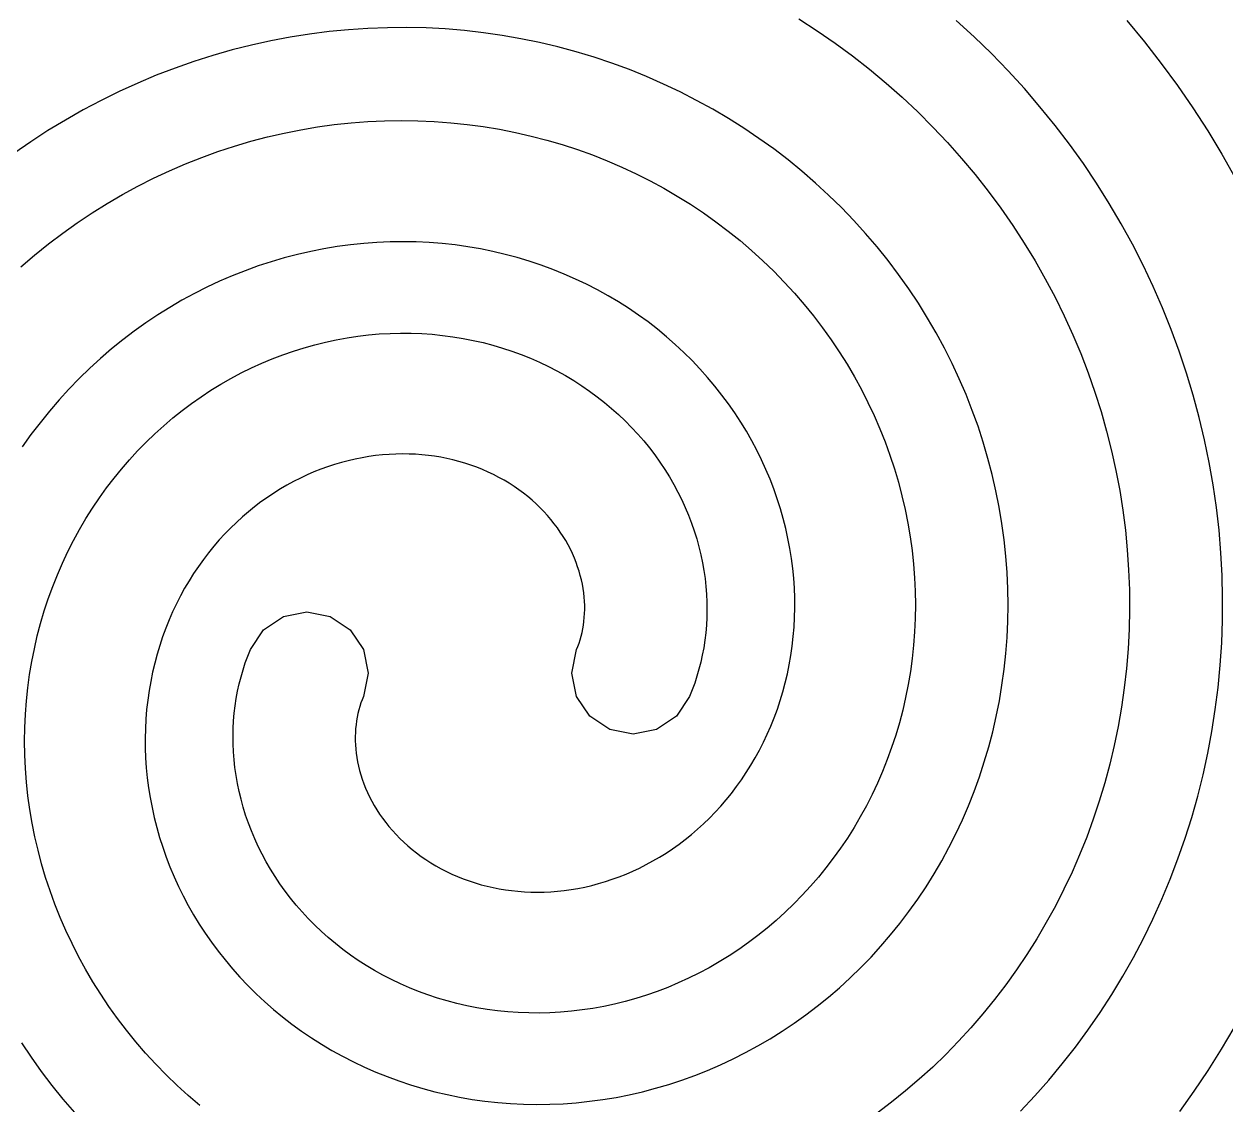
# Model space of a CAD drawing. Header units: metres. Extents: x -75 to 75, y -75 to 75.
# Drawn here: x -21.9 to 37.1, y -21.2 to 31.8 of the extents above; entities that cross this region are included whole.
import ezdxf

# ---------------------------------------------------------------- set-up
doc = ezdxf.new("R2010")
doc.units = ezdxf.units.M

msp = doc.modelspace()

# ---------------------------------------------------------------- linework, layer by layer
for p, q in [((16.1305, 32.072), (17.0273, 31.4914)), ((24.7217, 31.191), (23.8452, 31.9908)), ((32.2145, 31.9904), (33.0763, 30.9523)), ((-7.86876, 31.3269), (-8.82187, 31.1759)), ((-6.91447, 31.4488), (-7.86876, 31.3269)), ((-5.95988, 31.5419), (-6.91447, 31.4488)), ((-5.00589, 31.606), (-5.95988, 31.5419)), ((-4.05336, 31.6414), (-5.00589, 31.606)), ((-3.10313, 31.6482), (-4.05336, 31.6414)), ((-2.15608, 31.6266), (-3.10313, 31.6482)), ((-1.21304, 31.5767), (-2.15608, 31.6266)), ((-0.274872, 31.4988), (-1.21304, 31.5767)), ((0.657578, 31.3931), (-0.274872, 31.4988)), ((1.58356, 31.2599), (0.657578, 31.3931)), ((2.5022, 31.0995), (1.58356, 31.2599)), ((17.0273, 31.4914), (17.9039, 30.8859)), ((-10.721, 30.7867), (-11.6653, 30.5485)), ((-9.77293, 30.9958), (-10.721, 30.7867)), ((-8.82187, 31.1759), (-9.77293, 30.9958)), ((3.41273, 30.9122), (2.5022, 31.0995)), ((4.31436, 30.6983), (3.41273, 30.9122)), ((5.20631, 30.4582), (4.31436, 30.6983)), ((17.9039, 30.8859), (18.7596, 30.2562)), ((25.5717, 30.3674), (24.7217, 31.191)), ((33.0763, 30.9523), (33.905, 29.8913)), ((-12.6049, 30.2813), (-13.5388, 29.9852)), ((-11.6653, 30.5485), (-12.6049, 30.2813)), ((6.08784, 30.1923), (5.20631, 30.4582)), ((6.95819, 29.9011), (6.08784, 30.1923)), ((18.7596, 30.2562), (19.5938, 29.6029)), ((26.3947, 29.5208), (25.5717, 30.3674)), ((-14.4662, 29.6602), (-15.3863, 29.3065)), ((-13.5388, 29.9852), (-14.4662, 29.6602)), ((7.81664, 29.5848), (6.95819, 29.9011)), ((8.66246, 29.244), (7.81664, 29.5848)), ((19.5938, 29.6029), (20.4057, 28.9269)), ((27.19, 28.6523), (26.3947, 29.5208)), ((33.905, 29.8913), (34.6999, 28.8084)), ((-16.298, 28.9243), (-17.2005, 28.5137)), ((-15.3863, 29.3065), (-16.298, 28.9243)), ((9.49498, 28.8791), (8.66246, 29.244)), ((20.4057, 28.9269), (21.1948, 28.2289)), ((-17.2005, 28.5137), (-18.093, 28.0749)), ((10.3135, 28.4907), (9.49498, 28.8791)), ((11.1174, 28.0792), (10.3135, 28.4907)), ((27.9571, 27.7626), (27.19, 28.6523)), ((34.6999, 28.8084), (35.4605, 27.7048)), ((-18.093, 28.0749), (-18.9746, 27.6082)), ((11.9059, 27.6452), (11.1174, 28.0792)), ((21.1948, 28.2289), (21.9606, 27.5095)), ((28.6954, 26.8526), (27.9571, 27.7626)), ((-18.9746, 27.6082), (-19.8443, 27.1139)), ((12.6785, 27.1892), (11.9059, 27.6452)), ((13.4346, 26.7118), (12.6785, 27.1892)), ((21.9606, 27.5095), (22.7023, 26.7697)), ((35.4605, 27.7048), (36.1862, 26.5814)), ((-20.7014, 26.5921), (-21.5449, 26.0433)), ((-19.8443, 27.1139), (-20.7014, 26.5921)), ((-9.11591, 26.4745), (-8.29675, 26.6378)), ((-8.29675, 26.6378), (-7.47597, 26.7759)), ((-7.47597, 26.7759), (-6.65431, 26.8888)), ((-6.65431, 26.8888), (-5.83255, 26.9767)), ((-5.83255, 26.9767), (-5.01147, 27.0395)), ((-5.01147, 27.0395), (-4.1918, 27.0775)), ((-4.1918, 27.0775), (-3.37431, 27.0907)), ((-3.37431, 27.0907), (-2.55974, 27.0793)), ((-2.55974, 27.0793), (-1.74883, 27.0435)), ((-1.74883, 27.0435), (-0.942276, 26.9836)), ((-0.942276, 26.9836), (-0.140839, 26.8996)), ((-0.140839, 26.8996), (0.65477, 26.792)), ((0.65477, 26.792), (1.44389, 26.6609)), ((1.44389, 26.6609), (2.22583, 26.5067)), ((14.1736, 26.2135), (13.4346, 26.7118)), ((22.7023, 26.7697), (23.4196, 26.0101)), ((29.4043, 25.9234), (28.6954, 26.8526)), ((36.1862, 26.5814), (36.8765, 25.4394)), ((-21.5449, 26.0433), (-22.3741, 25.4678)), ((-11.5557, 25.8332), (-10.7462, 26.0722)), ((-10.7462, 26.0722), (-9.93263, 26.286)), ((-9.93263, 26.286), (-9.11591, 26.4745)), ((2.22583, 26.5067), (2.99988, 26.3297)), ((2.99988, 26.3297), (3.7654, 26.1301)), ((3.7654, 26.1301), (4.52173, 25.9084)), ((14.8949, 25.695), (14.1736, 26.2135)), ((23.4196, 26.0101), (24.1118, 25.2316)), ((-13.1598, 25.2798), (-12.3605, 25.569)), ((-12.3605, 25.569), (-11.5557, 25.8332)), ((4.52173, 25.9084), (5.26823, 25.6649)), ((5.26823, 25.6649), (6.00429, 25.4)), ((6.00429, 25.4), (6.72929, 25.1141)), ((15.5979, 25.1568), (14.8949, 25.695)), ((30.0835, 24.9758), (29.4043, 25.9234)), ((36.8765, 25.4394), (37.531, 24.2799)), ((-14.7386, 24.6264), (-13.9528, 24.9656)), ((-13.9528, 24.9656), (-13.1598, 25.2798)), ((6.72929, 25.1141), (7.44263, 24.8076)), ((7.44263, 24.8076), (8.14374, 24.481)), ((16.2821, 24.5996), (15.5979, 25.1568)), ((24.1118, 25.2316), (24.7785, 24.4349)), ((30.7324, 24.0108), (30.0835, 24.9758)), ((-16.2859, 23.8742), (-15.5166, 24.2626)), ((-15.5166, 24.2626), (-14.7386, 24.6264)), ((8.14374, 24.481), (8.83205, 24.1347)), ((16.9471, 24.024), (16.2821, 24.5996)), ((24.7785, 24.4349), (25.4192, 23.621)), ((-17.0458, 23.4615), (-16.2859, 23.8742)), ((8.83205, 24.1347), (9.507, 23.7692)), ((9.507, 23.7692), (10.1681, 23.385)), ((17.5923, 23.4308), (16.9471, 24.024)), ((25.4192, 23.621), (26.0336, 22.7906)), ((31.3506, 23.0293), (30.7324, 24.0108)), ((-18.5341, 22.5638), (-17.7954, 23.0246)), ((-17.7954, 23.0246), (-17.0458, 23.4615)), ((10.1681, 23.385), (10.8148, 22.9826)), ((18.2173, 22.8204), (17.5923, 23.4308)), ((31.9377, 22.0323), (31.3506, 23.0293)), ((-19.2611, 22.0794), (-18.5341, 22.5638)), ((10.8148, 22.9826), (11.4466, 22.5625)), ((11.4466, 22.5625), (12.063, 22.1252)), ((18.8216, 22.1936), (18.2173, 22.8204)), ((26.0336, 22.7906), (26.621, 21.9447)), ((-19.9756, 21.5717), (-19.2611, 22.0794)), ((12.063, 22.1252), (12.6636, 21.6712)), ((19.4048, 21.5512), (18.8216, 22.1936)), ((26.621, 21.9447), (27.1813, 21.084)), ((32.4933, 21.0208), (31.9377, 22.0323)), ((-20.6768, 21.0409), (-19.9756, 21.5717)), ((12.6636, 21.6712), (13.248, 21.2012)), ((19.9665, 20.8937), (19.4048, 21.5512)), ((-21.3641, 20.4874), (-20.6768, 21.0409)), ((-7.81178, 20.6733), (-8.45975, 20.5249)), ((-7.16249, 20.8014), (-7.81178, 20.6733)), ((-6.5125, 20.9093), (-7.16249, 20.8014)), ((-5.86244, 20.9969), (-6.5125, 20.9093)), ((-5.21294, 21.0645), (-5.86244, 20.9969)), ((-4.56461, 21.1122), (-5.21294, 21.0645)), ((-3.91806, 21.14), (-4.56461, 21.1122)), ((-3.2739, 21.1481), (-3.91806, 21.14)), ((-2.63271, 21.1367), (-3.2739, 21.1481)), ((-1.99509, 21.1059), (-2.63271, 21.1367)), ((-1.36162, 21.056), (-1.99509, 21.1059)), ((-0.73288, 20.9872), (-1.36162, 21.056)), ((-0.109421, 20.8997), (-0.73288, 20.9872)), ((0.508179, 20.7938), (-0.109421, 20.8997)), ((1.11943, 20.6697), (0.508179, 20.7938)), ((1.72375, 20.5277), (1.11943, 20.6697)), ((13.248, 21.2012), (13.8156, 20.7157)), ((13.8156, 20.7157), (14.3662, 20.2152)), ((20.5063, 20.222), (19.9665, 20.8937)), ((27.1813, 21.084), (27.7141, 20.2094)), ((33.0171, 19.9958), (32.4933, 21.0208)), ((-22.0367, 19.9117), (-21.3641, 20.4874)), ((-9.74918, 20.1671), (-10.3893, 19.9577)), ((-9.10576, 20.3562), (-9.74918, 20.1671)), ((-8.45975, 20.5249), (-9.10576, 20.3562)), ((2.32066, 20.3682), (1.72375, 20.5277)), ((2.90962, 20.1914), (2.32066, 20.3682)), ((3.49016, 19.9977), (2.90962, 20.1914)), ((14.3662, 20.2152), (14.8992, 19.7003)), ((21.024, 19.5367), (20.5063, 20.222)), ((27.7141, 20.2094), (28.2189, 19.3219)), ((-11.6574, 19.4781), (-12.284, 19.2079)), ((-11.0256, 19.728), (-11.6574, 19.4781)), ((-10.3893, 19.9577), (-11.0256, 19.728)), ((4.06177, 19.7874), (3.49016, 19.9977)), ((4.62399, 19.5609), (4.06177, 19.7874)), ((5.17638, 19.3185), (4.62399, 19.5609)), ((14.8992, 19.7003), (15.4144, 19.1717)), ((21.5191, 18.8385), (21.024, 19.5367)), ((33.5087, 18.9583), (33.0171, 19.9958)), ((-12.9047, 18.9176), (-13.5191, 18.6074)), ((-12.284, 19.2079), (-12.9047, 18.9176)), ((5.71846, 19.0607), (5.17638, 19.3185)), ((6.24985, 18.7877), (5.71846, 19.0607)), ((15.4144, 19.1717), (15.9115, 18.6299)), ((28.2189, 19.3219), (28.6955, 18.4222)), ((33.9679, 17.9092), (33.5087, 18.9583)), ((-14.1263, 18.2773), (-14.7257, 17.9274)), ((-13.5191, 18.6074), (-14.1263, 18.2773)), ((6.7701, 18.5002), (6.24985, 18.7877)), ((7.27881, 18.1983), (6.7701, 18.5002)), ((15.9115, 18.6299), (16.39, 18.0756)), ((21.9913, 18.1282), (21.5191, 18.8385)), ((28.6955, 18.4222), (29.1437, 17.5113)), ((-14.7257, 17.9274), (-15.3168, 17.558)), ((7.7756, 17.8827), (7.27881, 18.1983)), ((8.26012, 17.5536), (7.7756, 17.8827)), ((16.39, 18.0756), (16.8497, 17.5094)), ((22.4404, 17.4066), (21.9913, 18.1282)), ((34.3945, 16.8497), (33.9679, 17.9092)), ((-15.8989, 17.1693), (-16.4714, 16.7614)), ((-15.3168, 17.558), (-15.8989, 17.1693)), ((8.73198, 17.2117), (8.26012, 17.5536)), ((9.19087, 16.8573), (8.73198, 17.2117)), ((16.8497, 17.5094), (17.2902, 16.9318)), ((22.8661, 16.6743), (22.4404, 17.4066)), ((29.1437, 17.5113), (29.5631, 16.5901)), ((-16.4714, 16.7614), (-17.0335, 16.3346)), ((-6.02887, 16.4386), (-5.50076, 16.5177)), ((-5.50076, 16.5177), (-4.9733, 16.5799)), ((-4.9733, 16.5799), (-4.44702, 16.6255)), ((-4.44702, 16.6255), (-3.92244, 16.6545)), ((-3.92244, 16.6545), (-3.40009, 16.6671)), ((-3.40009, 16.6671), (-2.88045, 16.6635)), ((-2.88045, 16.6635), (-2.36404, 16.6438)), ((-2.36404, 16.6438), (-1.85136, 16.6082)), ((-1.85136, 16.6082), (-1.3429, 16.557)), ((-1.3429, 16.557), (-0.839111, 16.4902)), ((9.63647, 16.4908), (9.19087, 16.8573)), ((17.2902, 16.9318), (17.7114, 16.3436)), ((23.2682, 15.9321), (22.8661, 16.6743)), ((29.5631, 16.5901), (29.9537, 15.6594)), ((34.7881, 15.7806), (34.3945, 16.8497)), ((-17.0335, 16.3346), (-17.5848, 15.8891)), ((-8.66034, 15.7891), (-8.13707, 15.9531)), ((-8.13707, 15.9531), (-7.61174, 16.1)), ((-7.61174, 16.1), (-7.0849, 16.2299)), ((-7.0849, 16.2299), (-6.5571, 16.3427)), ((-6.5571, 16.3427), (-6.02887, 16.4386)), ((-0.839111, 16.4902), (-0.340469, 16.4083)), ((-0.340469, 16.4083), (0.152542, 16.3114)), ((0.152542, 16.3114), (0.639511, 16.1997)), ((0.639511, 16.1997), (1.12, 16.0736)), ((1.12, 16.0736), (1.59355, 15.9333)), ((1.59355, 15.9333), (2.05977, 15.7792)), ((10.0685, 16.1129), (9.63647, 16.4908)), ((10.4866, 15.7239), (10.0685, 16.1129)), ((17.7114, 16.3436), (18.113, 15.7454)), ((23.6464, 15.1807), (23.2682, 15.9321)), ((-18.1246, 15.4252), (-18.6523, 14.9433)), ((-17.5848, 15.8891), (-18.1246, 15.4252)), ((-10.2122, 15.1947), (-9.69849, 15.4099)), ((-9.69849, 15.4099), (-9.181, 15.608)), ((-9.181, 15.608), (-8.66034, 15.7891)), ((2.05977, 15.7792), (2.51826, 15.6116)), ((2.51826, 15.6116), (2.96863, 15.4307)), ((2.96863, 15.4307), (3.41048, 15.2369)), ((10.8905, 15.3244), (10.4866, 15.7239)), ((18.113, 15.7454), (18.4948, 15.1378)), ((29.9537, 15.6594), (30.3151, 14.7202)), ((35.1487, 14.703), (34.7881, 15.7806)), ((-18.6523, 14.9433), (-19.1673, 14.4436)), ((-11.2264, 14.7135), (-10.7217, 14.9626)), ((-10.7217, 14.9626), (-10.2122, 15.1947)), ((3.41048, 15.2369), (3.84346, 15.0305)), ((3.84346, 15.0305), (4.26723, 14.812)), ((4.26723, 14.812), (4.68141, 14.5817)), ((11.28, 14.9148), (10.8905, 15.3244)), ((11.6548, 14.4957), (11.28, 14.9148)), ((18.4948, 15.1378), (18.8565, 14.5215)), ((24.0007, 14.4211), (23.6464, 15.1807)), ((-19.1673, 14.4436), (-19.6689, 13.9264)), ((-12.7057, 13.8657), (-12.2189, 14.165)), ((-12.2189, 14.165), (-11.7256, 14.4476)), ((-11.7256, 14.4476), (-11.2264, 14.7135)), ((4.68141, 14.5817), (5.08572, 14.3399)), ((5.08572, 14.3399), (5.47983, 14.087)), ((12.0148, 14.0675), (11.6548, 14.4957)), ((18.8565, 14.5215), (19.198, 13.897)), ((24.3307, 13.6538), (24.0007, 14.4211)), ((30.3151, 14.7202), (30.6472, 13.7734)), ((35.476, 13.618), (35.1487, 14.703)), ((-19.6689, 13.9264), (-20.1567, 13.3921)), ((-13.1854, 13.55), (-12.7057, 13.8657)), ((5.47983, 14.087), (5.86342, 13.8235)), ((5.86342, 13.8235), (6.23624, 13.5496)), ((12.3587, 13.632), (12.0148, 14.0675)), ((12.6814, 13.1967), (12.3587, 13.632)), ((19.198, 13.897), (19.5191, 13.2652)), ((24.6365, 12.8796), (24.3307, 13.6538)), ((30.6472, 13.7734), (30.95, 12.8199)), ((35.7701, 12.5265), (35.476, 13.618)), ((-20.1567, 13.3921), (-20.63, 12.841)), ((-14.1214, 12.8697), (-13.6575, 13.2179)), ((-13.6575, 13.2179), (-13.1854, 13.55)), ((6.23624, 13.5496), (6.59799, 13.2659)), ((6.59799, 13.2659), (6.94846, 12.9728)), ((6.94846, 12.9728), (7.28735, 12.6706)), ((12.9885, 12.7553), (12.6814, 13.1967)), ((19.5191, 13.2652), (19.8197, 12.6265)), ((-20.63, 12.841), (-21.0883, 12.2737)), ((-15.0227, 12.1257), (-14.5767, 12.5056)), ((-14.5767, 12.5056), (-14.1214, 12.8697)), ((7.28735, 12.6706), (7.61449, 12.3598)), ((13.2811, 12.3066), (12.9885, 12.7553)), ((19.8197, 12.6265), (20.0997, 11.9818)), ((24.9177, 12.0994), (24.6365, 12.8796)), ((30.95, 12.8199), (31.2232, 11.8606)), ((36.0306, 11.4296), (35.7701, 12.5265)), ((-21.0883, 12.2737), (-21.531, 11.6904)), ((-15.459, 11.7302), (-15.0227, 12.1257)), ((7.61449, 12.3598), (7.92963, 12.0409)), ((7.92963, 12.0409), (8.23259, 11.7142)), ((13.5586, 11.852), (13.2811, 12.3066)), ((13.8208, 11.3917), (13.5586, 11.852)), ((20.0997, 11.9818), (20.3589, 11.3316)), ((25.1745, 11.3139), (24.9177, 12.0994)), ((31.2232, 11.8606), (31.4668, 10.8963)), ((-21.531, 11.6904), (-21.9576, 11.0916)), ((-16.2999, 10.8941), (-15.8848, 11.3197)), ((-15.8848, 11.3197), (-15.459, 11.7302)), ((8.23259, 11.7142), (8.52319, 11.3802)), ((8.52319, 11.3802), (8.80127, 11.0393)), ((14.0675, 10.927), (13.8208, 11.3917)), ((20.3589, 11.3316), (20.5973, 10.6766)), ((25.4067, 10.5238), (25.1745, 11.3139)), ((36.2576, 10.3283), (36.0306, 11.4296)), ((-16.7036, 10.4538), (-16.2999, 10.8941)), ((-4.96049, 10.6142), (-5.29567, 10.5577)), ((-4.62654, 10.6603), (-4.96049, 10.6142)), ((-4.29442, 10.696), (-4.62654, 10.6603)), ((-3.96443, 10.7215), (-4.29442, 10.696)), ((-3.63655, 10.7369), (-3.96443, 10.7215)), ((-3.3111, 10.7424), (-3.63655, 10.7369)), ((-2.98895, 10.7381), (-3.3111, 10.7424)), ((-2.66978, 10.7243), (-2.98895, 10.7381)), ((-2.35455, 10.7011), (-2.66978, 10.7243)), ((-2.0426, 10.6687), (-2.35455, 10.7011)), ((-1.73468, 10.6273), (-2.0426, 10.6687)), ((-1.43153, 10.5773), (-1.73468, 10.6273)), ((8.80127, 11.0393), (9.06668, 10.692)), ((9.06668, 10.692), (9.31929, 10.3388)), ((14.2992, 10.457), (14.0675, 10.927)), ((20.5973, 10.6766), (20.8149, 10.0175)), ((31.4668, 10.8963), (31.6808, 9.92815)), ((-17.0954, 9.99905), (-16.7036, 10.4538)), ((-6.98108, 10.1131), (-7.31758, 9.9912)), ((-6.6442, 10.2238), (-6.98108, 10.1131)), ((-6.30634, 10.3237), (-6.6442, 10.2238)), ((-5.96941, 10.4124), (-6.30634, 10.3237)), ((-5.63219, 10.4904), (-5.96941, 10.4124)), ((-5.29567, 10.5577), (-5.63219, 10.4904)), ((-1.13255, 10.5186), (-1.43153, 10.5773)), ((-0.838547, 10.4517), (-1.13255, 10.5186)), ((-0.549438, 10.3767), (-0.838547, 10.4517)), ((-0.252213, 10.2895), (-0.549438, 10.3767)), ((0.041473, 10.1931), (-0.252213, 10.2895)), ((0.329239, 10.0885), (0.041473, 10.1931)), ((0.61084, 9.97583), (0.329239, 10.0885)), ((9.31929, 10.3388), (9.55898, 9.98007)), ((14.5152, 9.98341), (14.2992, 10.457)), ((25.6142, 9.72992), (25.4067, 10.5238)), ((36.4511, 9.22356), (36.2576, 10.3283)), ((-17.8201, 9.0798), (-17.4552, 9.55644)), ((-17.4552, 9.55644), (-17.0954, 9.99905)), ((-8.31902, 9.55847), (-8.64877, 9.39188)), ((-7.98679, 9.71397), (-8.31902, 9.55847)), ((-7.65274, 9.85825), (-7.98679, 9.71397)), ((-7.31758, 9.9912), (-7.65274, 9.85825)), ((0.886063, 9.85542), (0.61084, 9.97583)), ((1.15471, 9.72757), (0.886063, 9.85542)), ((1.41655, 9.59253), (1.15471, 9.72757)), ((1.67143, 9.45059), (1.41655, 9.59253)), ((1.91917, 9.30208), (1.67143, 9.45059)), ((9.55898, 9.98007), (9.78563, 9.61629)), ((9.78563, 9.61629), (9.99916, 9.24791)), ((14.7158, 9.50632), (14.5152, 9.98341)), ((14.9011, 9.02579), (14.7158, 9.50632)), ((20.8149, 10.0175), (21.0115, 9.35493)), ((25.7971, 8.93304), (25.6142, 9.72992)), ((31.6808, 9.92815), (31.8651, 8.95686)), ((-18.1721, 8.58989), (-17.8201, 9.0798)), ((-9.30032, 9.0249), (-9.62144, 8.82449)), ((-8.97614, 9.21394), (-9.30032, 9.0249)), ((-8.64877, 9.39188), (-8.97614, 9.21394)), ((2.15959, 9.14726), (1.91917, 9.30208)), ((2.39255, 8.98645), (2.15959, 9.14726)), ((2.61789, 8.81995), (2.39255, 8.98645)), ((9.99916, 9.24791), (10.1995, 8.87538)), ((10.1995, 8.87538), (10.3866, 8.49918)), ((15.0706, 8.54337), (14.9011, 9.02579)), ((21.0115, 9.35493), (21.1873, 8.68954)), ((25.9553, 8.1339), (25.7971, 8.93304)), ((31.8651, 8.95686), (32.0197, 7.98341)), ((36.6111, 8.11647), (36.4511, 9.22356)), ((-18.5105, 8.08704), (-18.1721, 8.58989)), ((-10.2521, 8.3902), (-10.561, 8.15633)), ((-9.93904, 8.61276), (-10.2521, 8.3902)), ((-9.62144, 8.82449), (-9.93904, 8.61276)), ((2.83549, 8.64807), (2.61789, 8.81995)), ((3.04526, 8.47112), (2.83549, 8.64807)), ((3.24704, 8.28943), (3.04526, 8.47112)), ((3.44078, 8.10329), (3.24704, 8.28943)), ((10.3866, 8.49918), (10.5605, 8.11975)), ((15.2249, 8.05835), (15.0706, 8.54337)), ((21.1873, 8.68954), (21.3421, 8.02199)), ((-18.8351, 7.57164), (-18.5105, 8.08704)), ((-10.8651, 7.91136), (-11.1638, 7.65552)), ((-10.561, 8.15633), (-10.8651, 7.91136)), ((3.62637, 7.91302), (3.44078, 8.10329)), ((3.80374, 7.71896), (3.62637, 7.91302)), ((3.97285, 7.52141), (3.80374, 7.71896)), ((10.5605, 8.11975), (10.721, 7.73755)), ((10.721, 7.73755), (10.8682, 7.35301)), ((15.3637, 7.57228), (15.2249, 8.05835)), ((21.3421, 8.02199), (21.4761, 7.35292)), ((26.0889, 7.33327), (25.9553, 8.1339)), ((32.0197, 7.98341), (32.1448, 7.0087)), ((36.7375, 7.00806), (36.6111, 8.11647)), ((-19.1452, 7.04408), (-18.8351, 7.57164)), ((-11.7439, 7.1115), (-12.0246, 6.82353)), ((-11.4568, 7.38892), (-11.7439, 7.1115)), ((-11.1638, 7.65552), (-11.4568, 7.38892)), ((4.13364, 7.32069), (3.97285, 7.52141)), ((4.28607, 7.11713), (4.13364, 7.32069)), ((4.43011, 6.91103), (4.28607, 7.11713)), ((10.8682, 7.35301), (11.0022, 6.96663)), ((15.4872, 7.08449), (15.3637, 7.57228)), ((15.5954, 6.59618), (15.4872, 7.08449)), ((21.4761, 7.35292), (21.5893, 6.683)), ((26.198, 6.53189), (26.0889, 7.33327)), ((-19.7208, 5.95404), (-19.4406, 6.50473)), ((-19.4406, 6.50473), (-19.1452, 7.04408)), ((-12.2985, 6.52504), (-12.5652, 6.21625)), ((-12.0246, 6.82353), (-12.2985, 6.52504)), ((4.56575, 6.70271), (4.43011, 6.91103)), ((4.69299, 6.49249), (4.56575, 6.70271)), ((4.81184, 6.2807), (4.69299, 6.49249)), ((11.0022, 6.96663), (11.1228, 6.57881)), ((11.1228, 6.57881), (11.2301, 6.19002)), ((15.6882, 6.10854), (15.5954, 6.59618)), ((21.5893, 6.683), (21.6817, 6.01286)), ((26.2825, 5.73051), (26.198, 6.53189)), ((32.1448, 7.0087), (32.2403, 6.0336)), ((36.8305, 5.89929), (36.7375, 7.00806)), ((-19.9853, 5.39244), (-19.7208, 5.95404)), ((-12.8246, 5.89699), (-13.0758, 5.56818)), ((-12.5652, 6.21625), (-12.8246, 5.89699)), ((4.92233, 6.06763), (4.81184, 6.2807)), ((5.02446, 5.85359), (4.92233, 6.06763)), ((11.2301, 6.19002), (11.3243, 5.8007)), ((15.766, 5.62032), (15.6882, 6.10854)), ((21.6817, 6.01286), (21.7534, 5.34314)), ((32.2403, 6.0336), (32.3063, 5.05902)), ((36.8902, 4.79118), (36.8305, 5.89929)), ((-20.2337, 4.82034), (-19.9853, 5.39244)), ((-13.0758, 5.56818), (-13.3188, 5.22951)), ((5.1183, 5.63889), (5.02446, 5.85359)), ((5.20389, 5.42383), (5.1183, 5.63889)), ((5.2813, 5.20871), (5.20389, 5.42383)), ((11.3243, 5.8007), (11.4053, 5.4113)), ((11.4053, 5.4113), (11.4733, 5.02223)), ((15.8287, 5.13368), (15.766, 5.62032)), ((21.7534, 5.34314), (21.8046, 4.67448)), ((26.3427, 4.92989), (26.2825, 5.73051)), ((-20.4657, 4.23825), (-20.2337, 4.82034)), ((-13.5535, 4.8808), (-13.7787, 4.52325)), ((-13.3188, 5.22951), (-13.5535, 4.8808)), ((5.3506, 4.99382), (5.2813, 5.20871)), ((5.41187, 4.77945), (5.3506, 4.99382)), ((5.46519, 4.56589), (5.41187, 4.77945)), ((11.4733, 5.02223), (11.5283, 4.63394)), ((15.8764, 4.64813), (15.8287, 5.13368)), ((26.3785, 4.13075), (26.3427, 4.92989)), ((32.3063, 5.05902), (32.3429, 4.08586)), ((36.9165, 3.68475), (36.8902, 4.79118)), ((-20.681, 3.64661), (-20.4657, 4.23825)), ((-13.9949, 4.15625), (-14.2013, 3.78046)), ((-13.7787, 4.52325), (-13.9949, 4.15625)), ((5.5107, 4.35342), (5.46519, 4.56589)), ((5.54848, 4.14232), (5.5107, 4.35342)), ((5.57866, 3.93285), (5.54848, 4.14232)), ((11.5283, 4.63394), (11.5704, 4.24686)), ((11.5704, 4.24686), (11.5998, 3.86137)), ((15.9094, 4.16357), (15.8764, 4.64813)), ((15.9278, 3.68211), (15.9094, 4.16357)), ((21.8046, 4.67448), (21.8353, 4.00752)), ((26.3902, 3.33386), (26.3785, 4.13075)), ((-20.879, 3.04591), (-20.681, 3.64661)), ((-14.2013, 3.78046), (-14.3977, 3.3958)), ((5.60138, 3.72525), (5.57866, 3.93285)), ((5.61678, 3.51982), (5.60138, 3.72525)), ((11.5998, 3.86137), (11.6166, 3.47794)), ((15.9316, 3.20288), (15.9278, 3.68211)), ((21.8353, 4.00752), (21.8457, 3.34285)), ((32.3429, 4.08586), (32.3504, 3.11497)), ((36.9099, 2.58098), (36.9165, 3.68475)), ((-21.0595, 2.43666), (-20.879, 3.04591)), ((-14.5837, 3.00296), (-14.759, 2.60207)), ((-14.3977, 3.3958), (-14.5837, 3.00296)), ((-9.14804, 2.77164), (-8, 3)), ((-8, 3), (-6.85194, 2.77164)), ((5.625, 3.31679), (5.61678, 3.51982)), ((5.62054, 2.91887), (5.62621, 3.11639)), ((5.62621, 3.11639), (5.625, 3.31679)), ((11.621, 3.09692), (11.613, 2.71875)), ((11.6166, 3.47794), (11.621, 3.09692)), ((15.9212, 2.72679), (15.9316, 3.20288)), ((21.8457, 3.34285), (21.836, 2.68112)), ((26.378, 2.5399), (26.3902, 3.33386)), ((32.3504, 3.11497), (32.3288, 2.14726)), ((-21.2222, 1.81937), (-21.0595, 2.43666)), ((-14.759, 2.60207), (-14.9234, 2.19287)), ((-10.1213, 2.12131), (-9.14804, 2.77164)), ((-6.85194, 2.77164), (-5.87868, 2.12131)), ((5.56421, 2.34583), (5.58937, 2.53337)), ((5.58937, 2.53337), (5.60822, 2.72446)), ((5.60822, 2.72446), (5.62054, 2.91887)), ((11.613, 2.71875), (11.5929, 2.3438)), ((15.8966, 2.2543), (15.9212, 2.72679)), ((21.836, 2.68112), (21.8064, 2.0229)), ((26.3419, 1.74962), (26.378, 2.5399)), ((36.8703, 1.48085), (36.9099, 2.58098)), ((-21.3666, 1.19458), (-21.2222, 1.81937)), ((-15.0764, 1.77666), (-15.2178, 1.35283)), ((-14.9234, 2.19287), (-15.0764, 1.77666)), ((-10.7716, 1.14804), (-10.1213, 2.12131)), ((-5.87868, 2.12131), (-5.22835, 1.14804)), ((5.40442, 1.63493), (5.45282, 1.80638)), ((5.45282, 1.80638), (5.49574, 1.98213)), ((5.49574, 1.98213), (5.53294, 2.16202)), ((5.53294, 2.16202), (5.56421, 2.34583)), ((11.5609, 1.97246), (11.5171, 1.60512)), ((11.5929, 2.3438), (11.5609, 1.97246)), ((15.8058, 1.32115), (15.8581, 1.78558)), ((15.8581, 1.78558), (15.8966, 2.2543)), ((21.8064, 2.0229), (21.757, 1.36882)), ((32.3288, 2.14726), (32.2783, 1.18358)), ((-21.4926, 0.56279), (-21.3666, 1.19458)), ((-15.2178, 1.35283), (-15.3472, 0.922485)), ((5.22835, 1.14804), (5.29195, 1.3056)), ((5.29195, 1.3056), (5.35071, 1.46796)), ((5.35071, 1.46796), (5.40442, 1.63493)), ((11.4618, 1.24211), (11.3952, 0.883835)), ((11.5171, 1.60512), (11.4618, 1.24211)), ((15.7401, 0.861465), (15.8058, 1.32115)), ((21.757, 1.36882), (21.6881, 0.719467)), ((26.2823, 0.963715), (26.3419, 1.74962)), ((32.2783, 1.18358), (32.1992, 0.224792)), ((36.798, 0.385361), (36.8703, 1.48085)), ((-15.3472, 0.922485), (-15.4644, 0.485657)), ((-11.0204, 0.495331), (-10.9009, 0.825012)), ((-10.9009, 0.825012), (-10.7716, 1.14804)), ((-5.22835, 1.14804), (-5, 0)), ((5, 0), (5.22835, 1.14804)), ((11.3952, 0.883835), (11.3175, 0.530609)), ((15.6612, 0.40712), (15.7401, 0.861465)), ((21.6881, 0.719467), (21.5999, 0.075394)), ((26.1994, 0.182907), (26.2823, 0.963715)), ((-21.5999, -0.075394), (-21.4926, 0.56279)), ((-15.5691, 0.04245), (-15.6612, -0.40712)), ((-15.4644, 0.485657), (-15.5691, 0.04245)), ((-11.229, -0.182785), (-11.1299, 0.159286)), ((-11.1299, 0.159286), (-11.0204, 0.495331)), ((-5, 0), (-5.22835, -1.14804)), ((5.22835, -1.14804), (5, 0)), ((11.229, 0.182785), (11.1299, -0.159286)), ((11.3175, 0.530609), (11.229, 0.182785)), ((15.5691, -0.04245), (15.6612, 0.40712)), ((21.5999, 0.075394), (21.4926, -0.56279)), ((26.0933, -0.592133), (26.1994, 0.182907)), ((32.1992, 0.224792), (32.0917, -0.728256)), ((36.6932, -0.704544), (36.798, 0.385361)), ((-21.6881, -0.719467), (-21.5999, -0.075394)), ((-15.6612, -0.40712), (-15.7401, -0.861465)), ((-11.3952, -0.883835), (-11.3175, -0.530609)), ((-11.3175, -0.530609), (-11.229, -0.182785)), ((11.0204, -0.495331), (10.9009, -0.825012)), ((11.1299, -0.159286), (11.0204, -0.495331)), ((15.3472, -0.922485), (15.4644, -0.485657)), ((15.4644, -0.485657), (15.5691, -0.04245)), ((21.4926, -0.56279), (21.3666, -1.19458)), ((-21.757, -1.36882), (-21.6881, -0.719467)), ((-15.7401, -0.861465), (-15.8058, -1.32115)), ((-11.4618, -1.24211), (-11.3952, -0.883835)), ((-5.22835, -1.14804), (-5.29195, -1.3056)), ((5.87868, -2.12131), (5.22835, -1.14804)), ((10.7716, -1.14804), (10.1213, -2.12131)), ((10.9009, -0.825012), (10.7716, -1.14804)), ((15.2178, -1.35283), (15.3472, -0.922485)), ((25.9644, -1.36073), (26.0933, -0.592133)), ((32.0917, -0.728256), (31.9561, -1.67474)), ((36.5563, -1.78789), (36.6932, -0.704544)), ((-21.8064, -2.0229), (-21.757, -1.36882)), ((-15.8058, -1.32115), (-15.8581, -1.78558)), ((-11.5609, -1.97246), (-11.5171, -1.60512)), ((-11.5171, -1.60512), (-11.4618, -1.24211)), ((-5.40442, -1.63493), (-5.45282, -1.80638)), ((-5.35071, -1.46796), (-5.40442, -1.63493)), ((-5.29195, -1.3056), (-5.35071, -1.46796)), ((15.0764, -1.77666), (15.2178, -1.35283)), ((21.3666, -1.19458), (21.2222, -1.81937)), ((25.8129, -2.12219), (25.9644, -1.36073)), ((31.9561, -1.67474), (31.7927, -2.61383)), ((-21.836, -2.68112), (-21.8064, -2.0229)), ((-15.8966, -2.2543), (-15.9212, -2.72679)), ((-15.8581, -1.78558), (-15.8966, -2.2543)), ((-11.613, -2.71875), (-11.5929, -2.3438)), ((-11.5929, -2.3438), (-11.5609, -1.97246)), ((-5.56421, -2.34583), (-5.58937, -2.53337)), ((-5.53294, -2.16202), (-5.56421, -2.34583)), ((-5.49574, -1.98213), (-5.53294, -2.16202)), ((-5.45282, -1.80638), (-5.49574, -1.98213)), ((6.85194, -2.77164), (5.87868, -2.12131)), ((10.1213, -2.12131), (9.14804, -2.77164)), ((14.759, -2.60207), (14.9234, -2.19287)), ((14.9234, -2.19287), (15.0764, -1.77666)), ((21.2222, -1.81937), (21.0595, -2.43666)), ((25.6392, -2.87589), (25.8129, -2.12219)), ((36.3875, -2.86375), (36.5563, -1.78789)), ((-21.8457, -3.34285), (-21.836, -2.68112)), ((-15.9212, -2.72679), (-15.9316, -3.20288)), ((-11.621, -3.09692), (-11.613, -2.71875)), ((-5.62054, -2.91887), (-5.62621, -3.11639)), ((-5.60822, -2.72446), (-5.62054, -2.91887)), ((-5.58937, -2.53337), (-5.60822, -2.72446)), ((8, -3), (6.85194, -2.77164)), ((9.14804, -2.77164), (8, -3)), ((14.5837, -3.00296), (14.759, -2.60207)), ((21.0595, -2.43666), (20.879, -3.04591)), ((25.4436, -3.62115), (25.6392, -2.87589)), ((31.7927, -2.61383), (31.6018, -3.54471)), ((36.1871, -3.93117), (36.3875, -2.86375)), ((-21.8353, -4.00752), (-21.8457, -3.34285)), ((-15.9316, -3.20288), (-15.9278, -3.68211)), ((-11.6166, -3.47794), (-11.621, -3.09692)), ((-11.5998, -3.86137), (-11.6166, -3.47794)), ((-5.62621, -3.11639), (-5.625, -3.31679)), ((-5.625, -3.31679), (-5.61678, -3.51982)), ((-5.61678, -3.51982), (-5.60138, -3.72525)), ((14.2013, -3.78046), (14.3977, -3.3958)), ((14.3977, -3.3958), (14.5837, -3.00296)), ((20.879, -3.04591), (20.681, -3.64661)), ((-21.8046, -4.67448), (-21.8353, -4.00752)), ((-15.9278, -3.68211), (-15.9094, -4.16357)), ((-11.5704, -4.24686), (-11.5998, -3.86137)), ((-5.60138, -3.72525), (-5.57866, -3.93285)), ((-5.57866, -3.93285), (-5.54848, -4.14232)), ((13.9949, -4.15625), (14.2013, -3.78046)), ((20.681, -3.64661), (20.4657, -4.23825)), ((25.2264, -4.35736), (25.4436, -3.62115)), ((31.6018, -3.54471), (31.3837, -4.46657)), ((35.9555, -4.98923), (36.1871, -3.93117)), ((-21.7534, -5.34314), (-21.8046, -4.67448)), ((-15.9094, -4.16357), (-15.8764, -4.64813)), ((-15.8764, -4.64813), (-15.8287, -5.13368)), ((-11.5283, -4.63394), (-11.5704, -4.24686)), ((-11.4733, -5.02223), (-11.5283, -4.63394)), ((-5.54848, -4.14232), (-5.5107, -4.35342)), ((-5.5107, -4.35342), (-5.46519, -4.56589)), ((-5.46519, -4.56589), (-5.41187, -4.77945)), ((13.5535, -4.8808), (13.7787, -4.52325)), ((13.7787, -4.52325), (13.9949, -4.15625)), ((20.4657, -4.23825), (20.2337, -4.82034)), ((24.9881, -5.08388), (25.2264, -4.35736)), ((31.3837, -4.46657), (31.1389, -5.37862)), ((-15.8287, -5.13368), (-15.766, -5.62032)), ((-11.4053, -5.4113), (-11.4733, -5.02223)), ((-5.41187, -4.77945), (-5.3506, -4.99382)), ((-5.3506, -4.99382), (-5.2813, -5.20871)), ((-5.2813, -5.20871), (-5.20389, -5.42383)), ((13.0758, -5.56818), (13.3188, -5.22951)), ((13.3188, -5.22951), (13.5535, -4.8808)), ((20.2337, -4.82034), (19.9853, -5.39244)), ((24.7289, -5.80011), (24.9881, -5.08388)), ((35.6931, -6.03702), (35.9555, -4.98923)), ((-21.6817, -6.01286), (-21.7534, -5.34314)), ((-15.766, -5.62032), (-15.6882, -6.10854)), ((-11.3243, -5.8007), (-11.4053, -5.4113)), ((-11.2301, -6.19002), (-11.3243, -5.8007)), ((-5.20389, -5.42383), (-5.1183, -5.63889)), ((-5.1183, -5.63889), (-5.02446, -5.85359)), ((-5.02446, -5.85359), (-4.92233, -6.06763)), ((12.8246, -5.89699), (13.0758, -5.56818)), ((19.9853, -5.39244), (19.7208, -5.95404)), ((24.4493, -6.50545), (24.7289, -5.80011)), ((31.1389, -5.37862), (30.8676, -6.28008)), ((-21.5893, -6.683), (-21.6817, -6.01286)), ((-15.6882, -6.10854), (-15.5954, -6.59618)), ((-11.1228, -6.57881), (-11.2301, -6.19002)), ((-4.92233, -6.06763), (-4.81184, -6.2807)), ((-4.81184, -6.2807), (-4.69299, -6.49249)), ((12.2985, -6.52504), (12.5652, -6.21625)), ((12.5652, -6.21625), (12.8246, -5.89699)), ((19.7208, -5.95404), (19.4406, -6.50473)), ((30.8676, -6.28008), (30.5704, -7.17021)), ((35.4002, -7.07365), (35.6931, -6.03702)), ((-21.4761, -7.35292), (-21.5893, -6.683)), ((-15.5954, -6.59618), (-15.4872, -7.08449)), ((-11.0022, -6.96663), (-11.1228, -6.57881)), ((-10.8682, -7.35301), (-11.0022, -6.96663)), ((-4.69299, -6.49249), (-4.56575, -6.70271)), ((-4.56575, -6.70271), (-4.43011, -6.91103)), ((-4.43011, -6.91103), (-4.28607, -7.11713)), ((11.7439, -7.1115), (12.0246, -6.82353)), ((12.0246, -6.82353), (12.2985, -6.52504)), ((19.1452, -7.04408), (18.8351, -7.57164)), ((19.4406, -6.50473), (19.1452, -7.04408)), ((24.1497, -7.19934), (24.4493, -6.50545)), ((35.0773, -8.09824), (35.4002, -7.07365)), ((-21.3421, -8.02199), (-21.4761, -7.35292)), ((-15.4872, -7.08449), (-15.3637, -7.57228)), ((-15.3637, -7.57228), (-15.2249, -8.05835)), ((-10.721, -7.73755), (-10.8682, -7.35301)), ((-4.28607, -7.11713), (-4.13364, -7.32069)), ((-4.13364, -7.32069), (-3.97285, -7.52141)), ((-3.97285, -7.52141), (-3.80374, -7.71896)), ((10.8651, -7.91136), (11.1638, -7.65552)), ((11.1638, -7.65552), (11.4568, -7.38892)), ((11.4568, -7.38892), (11.7439, -7.1115)), ((18.8351, -7.57164), (18.5105, -8.08704)), ((23.8306, -7.88121), (24.1497, -7.19934)), ((30.5704, -7.17021), (30.2476, -8.04825)), ((-21.1873, -8.68954), (-21.3421, -8.02199)), ((-15.2249, -8.05835), (-15.0706, -8.54337)), ((-10.5605, -8.11975), (-10.721, -7.73755)), ((-10.3866, -8.49918), (-10.5605, -8.11975)), ((-3.80374, -7.71896), (-3.62637, -7.91302)), ((-3.62637, -7.91302), (-3.44078, -8.10329)), ((-3.44078, -8.10329), (-3.24704, -8.28943)), ((10.2521, -8.3902), (10.561, -8.15633)), ((10.561, -8.15633), (10.8651, -7.91136)), ((18.5105, -8.08704), (18.1721, -8.58989)), ((23.4923, -8.55049), (23.8306, -7.88121)), ((30.2476, -8.04825), (29.8997, -8.91347)), ((34.7249, -9.10991), (35.0773, -8.09824)), ((-21.0115, -9.35493), (-21.1873, -8.68954)), ((-15.0706, -8.54337), (-14.9011, -9.02579)), ((-10.1995, -8.87538), (-10.3866, -8.49918)), ((-3.24704, -8.28943), (-3.04526, -8.47112)), ((-3.04526, -8.47112), (-2.83549, -8.64807)), ((-2.83549, -8.64807), (-2.61789, -8.81995)), ((-2.61789, -8.81995), (-2.39255, -8.98645)), ((9.30032, -9.0249), (9.62144, -8.82449)), ((9.62144, -8.82449), (9.93904, -8.61276)), ((9.93904, -8.61276), (10.2521, -8.3902)), ((18.1721, -8.58989), (17.8201, -9.0798)), ((23.1354, -9.20668), (23.4923, -8.55049)), ((-20.8149, -10.0175), (-21.0115, -9.35493)), ((-14.9011, -9.02579), (-14.7158, -9.50632)), ((-9.99916, -9.24791), (-10.1995, -8.87538)), ((-9.78563, -9.61629), (-9.99916, -9.24791)), ((-2.39255, -8.98645), (-2.15959, -9.14726)), ((-2.15959, -9.14726), (-1.91917, -9.30208)), ((-1.91917, -9.30208), (-1.67143, -9.45059)), ((8.31902, -9.55847), (8.64877, -9.39188)), ((8.64877, -9.39188), (8.97614, -9.21394)), ((8.97614, -9.21394), (9.30032, -9.0249)), ((17.8201, -9.0798), (17.4552, -9.55644)), ((22.7603, -9.84926), (23.1354, -9.20668)), ((29.8997, -8.91347), (29.5271, -9.76515)), ((34.3434, -10.1078), (34.7249, -9.10991)), ((-20.5973, -10.6766), (-20.8149, -10.0175)), ((-14.7158, -9.50632), (-14.5152, -9.98341)), ((-14.5152, -9.98341), (-14.2992, -10.457)), ((-9.55898, -9.98007), (-9.78563, -9.61629)), ((-9.31929, -10.3388), (-9.55898, -9.98007)), ((-1.67143, -9.45059), (-1.41655, -9.59253)), ((-1.41655, -9.59253), (-1.15471, -9.72757)), ((-1.15471, -9.72757), (-0.886063, -9.85542)), ((-0.886063, -9.85542), (-0.61084, -9.97583)), ((-0.61084, -9.97583), (-0.329239, -10.0885)), ((6.98108, -10.1131), (7.31758, -9.9912)), ((7.31758, -9.9912), (7.65274, -9.85825)), ((7.65274, -9.85825), (7.98679, -9.71397)), ((7.98679, -9.71397), (8.31902, -9.55847)), ((17.0954, -9.99905), (16.7036, -10.4538)), ((17.4552, -9.55644), (17.0954, -9.99905)), ((22.3675, -10.4777), (22.7603, -9.84926)), ((29.5271, -9.76515), (29.1305, -10.6026)), ((-14.2992, -10.457), (-14.0675, -10.927)), ((-9.06668, -10.692), (-9.31929, -10.3388)), ((-0.329239, -10.0885), (-0.041473, -10.1931)), ((-0.041473, -10.1931), (0.252213, -10.2895)), ((0.252213, -10.2895), (0.549438, -10.3767)), ((0.549438, -10.3767), (0.838547, -10.4517)), ((0.838547, -10.4517), (1.13255, -10.5186)), ((1.13255, -10.5186), (1.43153, -10.5773)), ((1.43153, -10.5773), (1.73468, -10.6273)), ((4.96049, -10.6142), (5.29567, -10.5577)), ((5.29567, -10.5577), (5.63219, -10.4904)), ((5.63219, -10.4904), (5.96941, -10.4124)), ((5.96941, -10.4124), (6.30634, -10.3237)), ((6.30634, -10.3237), (6.6442, -10.2238)), ((6.6442, -10.2238), (6.98108, -10.1131)), ((16.7036, -10.4538), (16.2999, -10.8941)), ((21.9576, -11.0916), (22.3675, -10.4777)), ((29.1305, -10.6026), (28.7102, -11.4252)), ((33.9334, -11.0911), (34.3434, -10.1078)), ((-20.3589, -11.3316), (-20.5973, -10.6766)), ((-14.0675, -10.927), (-13.8208, -11.3917)), ((-8.80127, -11.0393), (-9.06668, -10.692)), ((-8.52319, -11.3802), (-8.80127, -11.0393)), ((1.73468, -10.6273), (2.0426, -10.6687)), ((2.0426, -10.6687), (2.35455, -10.7011)), ((2.35455, -10.7011), (2.66978, -10.7243)), ((2.66978, -10.7243), (2.98895, -10.7381)), ((2.98895, -10.7381), (3.3111, -10.7424)), ((3.3111, -10.7424), (3.63655, -10.7369)), ((3.63655, -10.7369), (3.96443, -10.7215)), ((3.96443, -10.7215), (4.29442, -10.696)), ((4.29442, -10.696), (4.62654, -10.6603)), ((4.62654, -10.6603), (4.96049, -10.6142)), ((16.2999, -10.8941), (15.8848, -11.3197)), ((21.531, -11.6904), (21.9576, -11.0916)), ((33.4953, -12.0591), (33.9334, -11.0911)), ((-20.0997, -11.9818), (-20.3589, -11.3316)), ((-13.8208, -11.3917), (-13.5586, -11.852)), ((-8.23259, -11.7142), (-8.52319, -11.3802)), ((-7.92963, -12.0409), (-8.23259, -11.7142)), ((15.459, -11.7302), (15.0227, -12.1257)), ((15.8848, -11.3197), (15.459, -11.7302)), ((21.0883, -12.2737), (21.531, -11.6904)), ((28.7102, -11.4252), (28.2668, -12.2321)), ((-19.8197, -12.6265), (-20.0997, -11.9818)), ((-13.5586, -11.852), (-13.2811, -12.3066)), ((-13.2811, -12.3066), (-12.9885, -12.7553)), ((-7.61449, -12.3598), (-7.92963, -12.0409)), ((-7.28735, -12.6706), (-7.61449, -12.3598)), ((15.0227, -12.1257), (14.5767, -12.5056)), ((20.63, -12.841), (21.0883, -12.2737)), ((28.2668, -12.2321), (27.8009, -13.0229)), ((33.0298, -13.0108), (33.4953, -12.0591)), ((-19.5191, -13.2652), (-19.8197, -12.6265)), ((-12.9885, -12.7553), (-12.6814, -13.1967)), ((-6.94846, -12.9728), (-7.28735, -12.6706)), ((14.1214, -12.8697), (13.6575, -13.2179)), ((14.5767, -12.5056), (14.1214, -12.8697)), ((20.1567, -13.3921), (20.63, -12.841)), ((-19.198, -13.897), (-19.5191, -13.2652)), ((-12.6814, -13.1967), (-12.3587, -13.632)), ((-6.59799, -13.2659), (-6.94846, -12.9728)), ((-6.23624, -13.5496), (-6.59799, -13.2659)), ((-5.86342, -13.8235), (-6.23624, -13.5496)), ((13.1854, -13.55), (12.7057, -13.8657)), ((13.6575, -13.2179), (13.1854, -13.55)), ((19.6689, -13.9264), (20.1567, -13.3921)), ((27.8009, -13.0229), (27.3131, -13.7968)), ((32.5374, -13.9455), (33.0298, -13.0108)), ((-18.8565, -14.5215), (-19.198, -13.897)), ((-12.3587, -13.632), (-12.0148, -14.0675)), ((-12.0148, -14.0675), (-11.6548, -14.4957)), ((-5.47983, -14.087), (-5.86342, -13.8235)), ((-5.08572, -14.3399), (-5.47983, -14.087)), ((12.7057, -13.8657), (12.2189, -14.165)), ((19.1673, -14.4436), (19.6689, -13.9264)), ((27.3131, -13.7968), (26.8039, -14.5533)), ((32.0186, -14.8626), (32.5374, -13.9455)), ((-18.4948, -15.1378), (-18.8565, -14.5215)), ((-11.6548, -14.4957), (-11.28, -14.9148)), ((-4.68141, -14.5817), (-5.08572, -14.3399)), ((-4.26723, -14.812), (-4.68141, -14.5817)), ((11.2264, -14.7135), (10.7217, -14.9626)), ((11.7256, -14.4476), (11.2264, -14.7135)), ((12.2189, -14.165), (11.7256, -14.4476)), ((18.6523, -14.9433), (19.1673, -14.4436)), ((26.8039, -14.5533), (26.2739, -15.2918)), ((-18.113, -15.7454), (-18.4948, -15.1378)), ((-11.28, -14.9148), (-10.8905, -15.3244)), ((-10.8905, -15.3244), (-10.4866, -15.7239)), ((-3.84346, -15.0305), (-4.26723, -14.812)), ((-3.41048, -15.2369), (-3.84346, -15.0305)), ((-2.96863, -15.4307), (-3.41048, -15.2369)), ((10.2122, -15.1947), (9.69849, -15.4099)), ((10.7217, -14.9626), (10.2122, -15.1947)), ((18.1246, -15.4252), (18.6523, -14.9433)), ((26.2739, -15.2918), (25.7238, -16.0117)), ((31.4742, -15.7611), (32.0186, -14.8626)), ((-17.7114, -16.3436), (-18.113, -15.7454)), ((-10.4866, -15.7239), (-10.0685, -16.1129)), ((-2.51826, -15.6116), (-2.96863, -15.4307)), ((-2.05977, -15.7792), (-2.51826, -15.6116)), ((-1.59355, -15.9333), (-2.05977, -15.7792)), ((8.66034, -15.7891), (8.13707, -15.9531)), ((9.181, -15.608), (8.66034, -15.7891)), ((9.69849, -15.4099), (9.181, -15.608)), ((17.0335, -16.3346), (17.5848, -15.8891)), ((17.5848, -15.8891), (18.1246, -15.4252)), ((30.9048, -16.6405), (31.4742, -15.7611)), ((-17.2902, -16.9318), (-17.7114, -16.3436)), ((-10.0685, -16.1129), (-9.63647, -16.4908)), ((-9.63647, -16.4908), (-9.19087, -16.8573)), ((-1.12, -16.0736), (-1.59355, -15.9333)), ((-0.639511, -16.1997), (-1.12, -16.0736)), ((-0.152542, -16.3114), (-0.639511, -16.1997)), ((0.340469, -16.4083), (-0.152542, -16.3114)), ((0.839111, -16.4902), (0.340469, -16.4083)), ((1.3429, -16.557), (0.839111, -16.4902)), ((6.02887, -16.4386), (5.50076, -16.5177)), ((6.5571, -16.3427), (6.02887, -16.4386)), ((7.0849, -16.2299), (6.5571, -16.3427)), ((7.61174, -16.1), (7.0849, -16.2299)), ((8.13707, -15.9531), (7.61174, -16.1)), ((16.4714, -16.7614), (17.0335, -16.3346)), ((25.7238, -16.0117), (25.1542, -16.7124)), ((-16.8497, -17.5094), (-17.2902, -16.9318)), ((-9.19087, -16.8573), (-8.73198, -17.2117)), ((1.85136, -16.6082), (1.3429, -16.557)), ((2.36404, -16.6438), (1.85136, -16.6082)), ((2.88045, -16.6635), (2.36404, -16.6438)), ((3.40009, -16.6671), (2.88045, -16.6635)), ((3.92244, -16.6545), (3.40009, -16.6671)), ((4.44702, -16.6255), (3.92244, -16.6545)), ((4.9733, -16.5799), (4.44702, -16.6255)), ((5.50076, -16.5177), (4.9733, -16.5799)), ((15.8989, -17.1693), (16.4714, -16.7614)), ((25.1542, -16.7124), (24.5657, -17.3935)), ((30.3109, -17.5), (30.9048, -16.6405)), ((-16.39, -18.0756), (-16.8497, -17.5094)), ((-8.73198, -17.2117), (-8.26012, -17.5536)), ((-8.26012, -17.5536), (-7.7756, -17.8827)), ((14.7257, -17.9274), (15.3168, -17.558)), ((15.3168, -17.558), (15.8989, -17.1693)), ((24.5657, -17.3935), (23.9591, -18.0544)), ((29.6933, -18.339), (30.3109, -17.5)), ((37.4609, -17.3888), (36.8391, -18.4477)), ((-21.9913, -18.1282), (-21.5191, -18.8385)), ((-15.9115, -18.6299), (-16.39, -18.0756)), ((-7.7756, -17.8827), (-7.27881, -18.1983)), ((-7.27881, -18.1983), (-6.7701, -18.5002)), ((14.1263, -18.2773), (14.7257, -17.9274)), ((23.9591, -18.0544), (23.3349, -18.6947)), ((-21.5191, -18.8385), (-21.024, -19.5367)), ((-15.4144, -19.1717), (-15.9115, -18.6299)), ((-6.7701, -18.5002), (-6.24985, -18.7877)), ((-6.24985, -18.7877), (-5.71846, -19.0607)), ((12.9047, -18.9176), (13.5191, -18.6074)), ((13.5191, -18.6074), (14.1263, -18.2773)), ((23.3349, -18.6947), (22.6938, -19.314)), ((29.0527, -19.1567), (29.6933, -18.339)), ((36.8391, -18.4477), (36.1876, -19.485)), ((-14.8992, -19.7003), (-15.4144, -19.1717)), ((-5.71846, -19.0607), (-5.17638, -19.3185)), ((-5.17638, -19.3185), (-4.62399, -19.5609)), ((11.6574, -19.4781), (12.284, -19.2079)), ((12.284, -19.2079), (12.9047, -18.9176)), ((22.6938, -19.314), (22.0367, -19.9117)), ((28.3898, -19.9527), (29.0527, -19.1567)), ((-21.024, -19.5367), (-20.5063, -20.222)), ((-14.3662, -20.2152), (-14.8992, -19.7003)), ((-4.62399, -19.5609), (-4.06177, -19.7874)), ((-4.06177, -19.7874), (-3.49016, -19.9977)), ((-3.49016, -19.9977), (-2.90962, -20.1914)), ((9.74918, -20.1671), (10.3893, -19.9577)), ((10.3893, -19.9577), (11.0256, -19.728)), ((11.0256, -19.728), (11.6574, -19.4781)), ((22.0367, -19.9117), (21.3641, -20.4874)), ((27.7053, -20.7262), (28.3898, -19.9527)), ((36.1876, -19.485), (35.507, -20.5)), ((-20.5063, -20.222), (-19.9665, -20.8937)), ((-13.8156, -20.7157), (-14.3662, -20.2152)), ((-2.90962, -20.1914), (-2.32066, -20.3682)), ((-2.32066, -20.3682), (-1.72375, -20.5277)), ((-1.72375, -20.5277), (-1.11943, -20.6697)), ((7.81178, -20.6733), (8.45975, -20.5249)), ((8.45975, -20.5249), (9.10576, -20.3562)), ((9.10576, -20.3562), (9.74918, -20.1671)), ((21.3641, -20.4874), (20.6768, -21.0409)), ((35.507, -20.5), (34.7982, -21.4918)), ((-19.9665, -20.8937), (-19.4048, -21.5512)), ((-13.248, -21.2012), (-13.8156, -20.7157)), ((-1.11943, -20.6697), (-0.508179, -20.7938)), ((-0.508179, -20.7938), (0.109421, -20.8997)), ((0.109421, -20.8997), (0.73288, -20.9872)), ((0.73288, -20.9872), (1.36162, -21.056)), ((1.36162, -21.056), (1.99509, -21.1059)), ((1.99509, -21.1059), (2.63271, -21.1367)), ((2.63271, -21.1367), (3.2739, -21.1481)), ((3.2739, -21.1481), (3.91806, -21.14)), ((3.91806, -21.14), (4.56461, -21.1122)), ((4.56461, -21.1122), (5.21294, -21.0645)), ((5.21294, -21.0645), (5.86244, -20.9969)), ((5.86244, -20.9969), (6.5125, -20.9093)), ((6.5125, -20.9093), (7.16249, -20.8014)), ((7.16249, -20.8014), (7.81178, -20.6733)), ((20.6768, -21.0409), (19.9756, -21.5717)), ((27, -21.4767), (27.7053, -20.7262))]:
    msp.add_line(p, q)

doc.saveas('drawing.dxf')
